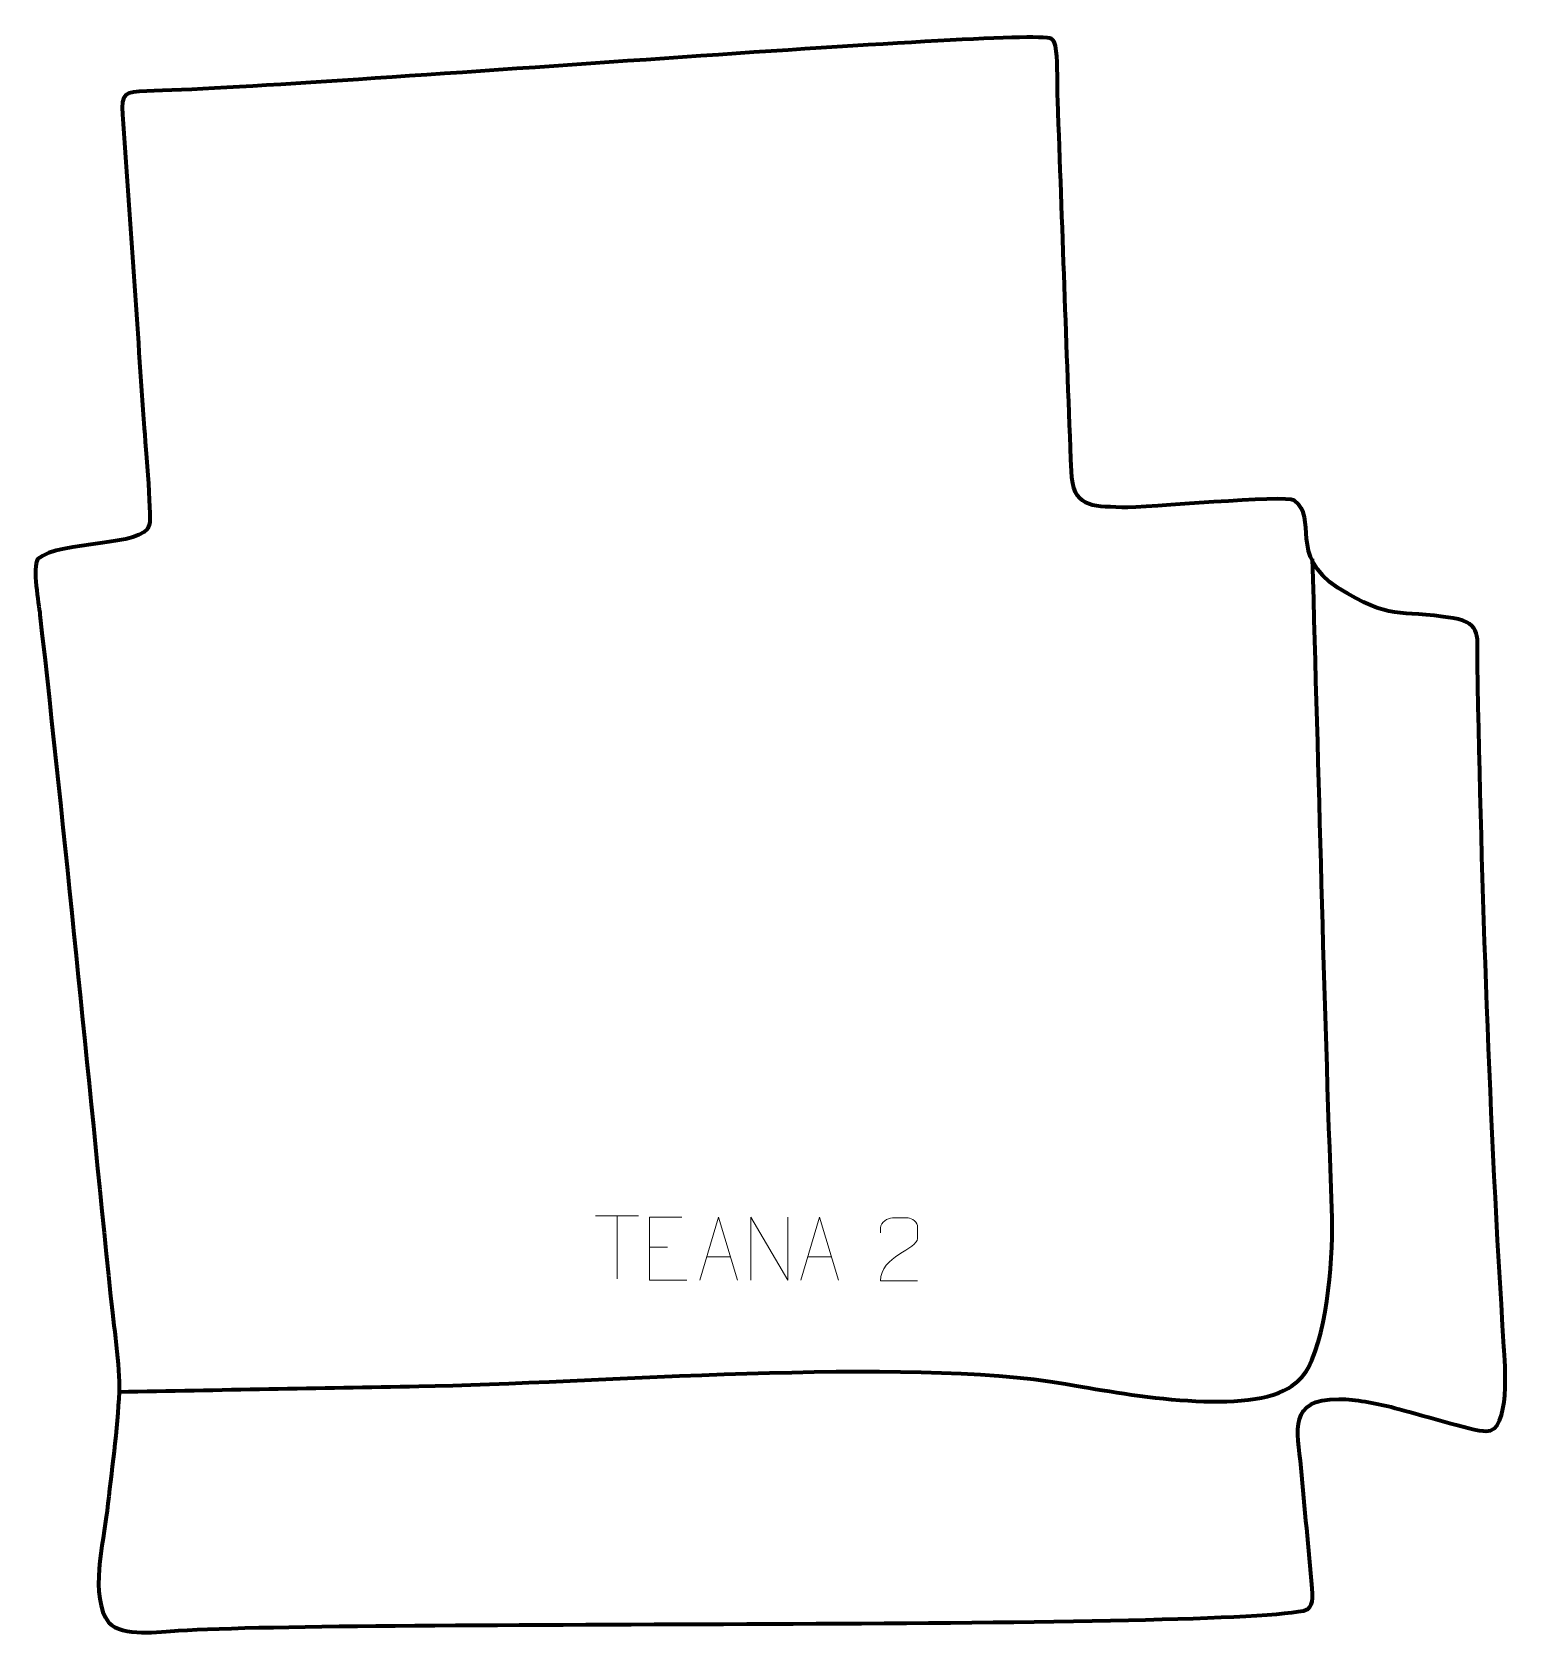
# Model space of a CAD drawing. Header units: millimetres. Extents: x -608 to -22, y 236 to 871.
import ezdxf

# ---------------------------------------------------------------- set-up
doc = ezdxf.new("R2010")
doc.units = ezdxf.units.MM
doc.header["$MEASUREMENT"] = 0
doc.layers.add('layer 2', color=7, linetype='Continuous')
doc.layers.add('layer 3', color=7, linetype='Continuous')

msp = doc.modelspace()

# ---------------------------------------------------------------- linework, layer by layer
at = {"layer": 'layer 2', "color": 140, "lineweight": 158}
msp.add_open_spline([(-573.7561, 332.7827), (-534.1986, 333.4883), (-494.6411, 334.1939), (-455.0835, 334.8995), (-455.0835, 334.8995), (-386.747, 336.1185), (-262.283, 346.8379), (-198.8623, 335.8683), (-198.8623, 335.8683), (-177.3377, 332.1454), (-129.3012, 323.0447), (-110.6165, 334.1911), (-110.6165, 334.1911), (-107.0157, 336.3392), (-105.0001, 338.4973), (-102.834, 342.0433), (-102.834, 342.0433), (-94.6713, 358.5086), (-92.7464, 386.8173), (-93.4223, 405.2068), (-93.4223, 405.2068), (-96.571, 490.8693), (-98.5397, 576.7624), (-101.0838, 662.4669)], degree=3, knots=[0, 0, 0, 0, 0.14285714, 0.14285714, 0.14285714, 0.14285714, 0.28571429, 0.28571429, 0.28571429, 0.28571429, 0.42857143, 0.42857143, 0.42857143, 0.42857143, 0.57142857, 0.57142857, 0.57142857, 0.57142857, 0.71428571, 0.71428571, 0.71428571, 0.71428571, 1, 1, 1, 1], dxfattribs=at)
at = {"layer": 'layer 2', "color": 250, "lineweight": 9}
for points in [[(-385.0432, 402.4525), (-385.0432, 402.4525), (-368.056, 402.4525), (-368.056, 402.4525)], [(-376.5494, 377.5225), (-376.5494, 377.5225), (-376.5494, 402.476), (-376.5494, 402.476)], [(-363.7177, 389.9992), (-363.7177, 389.9992), (-356.5496, 389.9992), (-356.5496, 389.9992)], [(-341.0327, 386.1748), (-341.0327, 386.1748), (-331.537, 386.1748), (-331.537, 386.1748)], [(-301.0327, 386.1748), (-301.0327, 386.1748), (-291.537, 386.1748), (-291.537, 386.1748)]]:
    msp.add_open_spline(points, degree=3, dxfattribs=at)
for points, knots in [([(-350.8438, 401.8789), (-350.8438, 401.8789), (-363.7177, 401.8789), (-363.7177, 401.8789), (-363.7177, 401.8789), (-363.7177, 401.8789), (-363.7177, 376.9253), (-363.7177, 376.9253), (-363.7177, 376.9253), (-363.7177, 376.9253), (-348.8519, 376.9253), (-348.8519, 376.9253)], [0, 0, 0, 0, 0.25, 0.25, 0.25, 0.25, 0.5, 0.5, 0.5, 0.5, 1, 1, 1, 1]), ([(-343.7553, 376.9254), (-343.7553, 376.9254), (-336.3843, 401.8789), (-336.3843, 401.8789), (-336.3843, 401.8789), (-336.3843, 401.8789), (-328.8144, 376.9254), (-328.8144, 376.9254)], [0, 0, 0, 0, 0.33333333, 0.33333333, 0.33333333, 0.33333333, 1, 1, 1, 1]), ([(-323.6122, 376.9254), (-323.6122, 376.9254), (-323.6122, 401.8789), (-323.6122, 401.8789), (-323.6122, 401.8789), (-323.6122, 401.8789), (-308.9574, 376.9254), (-308.9574, 376.9254), (-308.9574, 376.9254), (-308.9574, 376.9254), (-308.9574, 401.8789), (-308.9574, 401.8789)], [0, 0, 0, 0, 0.25, 0.25, 0.25, 0.25, 0.5, 0.5, 0.5, 0.5, 1, 1, 1, 1]), ([(-303.7553, 376.9254), (-303.7553, 376.9254), (-296.3843, 401.8789), (-296.3843, 401.8789), (-296.3843, 401.8789), (-296.3843, 401.8789), (-288.8144, 376.9254), (-288.8144, 376.9254)], [0, 0, 0, 0, 0.33333333, 0.33333333, 0.33333333, 0.33333333, 1, 1, 1, 1]), ([(-257.4726, 376.6014), (-262.387, 376.6017), (-267.3014, 376.6017), (-272.2155, 376.6014), (-272.2155, 376.6014), (-272.2155, 386.5337), (-257.5645, 389.1749), (-257.4726, 393.4852), (-257.4726, 393.4852), (-257.4729, 394.9093), (-257.4729, 396.333), (-257.4726, 397.7563), (-257.4726, 397.7563), (-257.4895, 399.8334), (-259.6123, 401.5582), (-261.2833, 401.5755), (-261.2833, 401.5755), (-263.3565, 401.5751), (-265.4294, 401.5751), (-267.5018, 401.5755), (-267.5018, 401.5755), (-269.3239, 401.592), (-272.1486, 399.7999), (-272.2155, 397.7063), (-272.2155, 397.7063), (-272.2155, 397.7063), (-272.2155, 395.6515), (-272.2155, 395.6515)], [0, 0, 0, 0, 0.125, 0.125, 0.125, 0.125, 0.25, 0.25, 0.25, 0.25, 0.375, 0.375, 0.375, 0.375, 0.5, 0.5, 0.5, 0.5, 0.625, 0.625, 0.625, 0.625, 0.75, 0.75, 0.75, 0.75, 1, 1, 1, 1])]:
    msp.add_open_spline(points, degree=3, knots=knots, dxfattribs=at)
at = {"layer": 'layer 3', "color": 242, "lineweight": 158}
msp.add_open_spline([(-69.8953, 326.7206), (-76.6233, 328.2955), (-83.7243, 329.8013), (-90.6544, 329.8605), (-90.6544, 329.8605), (-111.0182, 329.63), (-106.9549, 318.0573), (-105.5987, 302.5437), (-105.5987, 302.5437), (-104.1974, 286.6315), (-102.5717, 270.7358), (-101.1541, 254.849), (-101.1541, 254.849), (-100.6326, 249.0035), (-101.7335, 246.657), (-104.696, 246.0711), (-104.696, 246.0711), (-143.9012, 238.3172), (-480.4586, 242.5596), (-550.1952, 238.1991), (-550.1952, 238.1991), (-557.8796, 237.7186), (-572.3713, 235.6891), (-577.8363, 241.2436), (-577.8363, 241.2436), (-585.6482, 251.681), (-579.9786, 272.9592), (-578.5306, 285.6375), (-578.5306, 285.6375), (-576.8296, 300.5261), (-574.42, 318.0157), (-573.7561, 332.7827), (-573.7561, 332.7827), (-573.3206, 342.4682), (-576.074, 359.971), (-577.1487, 370.5316), (-577.1487, 370.5316), (-586.2925, 460.4447), (-595.0516, 550.5668), (-605.1127, 640.3702), (-605.1127, 640.3702), (-605.6101, 644.8099), (-608.2329, 659.1353), (-606.0332, 662.3734), (-606.0332, 662.3734), (-596.6914, 670.2528), (-564.1222, 666.8599), (-561.7972, 675.9409), (-561.7972, 675.9409), (-560.8286, 679.7242), (-563.6329, 710.9369), (-564.0911, 717.759), (-564.0911, 717.759), (-566.7947, 758.0159), (-569.6788, 798.2488), (-572.4381, 838.498), (-572.4381, 838.498), (-573.0049, 846.7649), (-571.5216, 847.4983), (-562.845, 847.703), (-562.845, 847.703), (-501.6416, 849.147), (-234.8876, 871.0727), (-206.2376, 868.8595), (-206.2376, 868.8595), (-203.2284, 868.627), (-203.0121, 866.5238), (-202.6093, 863.5081), (-202.6093, 863.5081), (-201.9513, 858.5825), (-202.1915, 849.4398), (-201.9884, 843.9395), (-201.9884, 843.9395), (-200.1836, 795.0706), (-198.5167, 746.1259), (-196.5762, 697.2712), (-196.5762, 697.2712), (-196.0016, 682.8035), (-189.0548, 683.3446), (-176.6583, 682.9135), (-176.6583, 682.9135), (-166.6966, 682.567), (-112.0208, 688.0387), (-108.1998, 685.6456), (-108.1998, 685.6456), (-98.5625, 678.3929), (-110.8051, 663.9636), (-90.9917, 651.0437), (-90.9917, 651.0437), (-69.9887, 637.8798), (-67.5682, 642.6029), (-45.3462, 639.0506), (-45.3462, 639.0506), (-33.6187, 636.7268), (-35.9647, 631.6863), (-35.7599, 620.8449), (-35.7599, 620.8449), (-34.039, 530.4492), (-30.9802, 440.7579), (-25.2434, 350.5124), (-25.2434, 350.5124), (-24.8503, 344.3279), (-22.4927, 316.8283), (-32.294, 317.1056), (-32.294, 317.1056), (-37.7816, 317.2609), (-61.0211, 324.4497), (-68.2857, 326.3178), (-68.2857, 326.3178), (-68.2857, 326.3178), (-69.8953, 326.7206), (-69.8953, 326.7206)], degree=3, knots=[0, 0, 0, 0, 0.03448276, 0.03448276, 0.03448276, 0.03448276, 0.06896552, 0.06896552, 0.06896552, 0.06896552, 0.10344828, 0.10344828, 0.10344828, 0.10344828, 0.13793103, 0.13793103, 0.13793103, 0.13793103, 0.17241379, 0.17241379, 0.17241379, 0.17241379, 0.20689655, 0.20689655, 0.20689655, 0.20689655, 0.24137931, 0.24137931, 0.24137931, 0.24137931, 0.27586207, 0.27586207, 0.27586207, 0.27586207, 0.31034483, 0.31034483, 0.31034483, 0.31034483, 0.34482759, 0.34482759, 0.34482759, 0.34482759, 0.37931034, 0.37931034, 0.37931034, 0.37931034, 0.4137931, 0.4137931, 0.4137931, 0.4137931, 0.44827586, 0.44827586, 0.44827586, 0.44827586, 0.48275862, 0.48275862, 0.48275862, 0.48275862, 0.51724138, 0.51724138, 0.51724138, 0.51724138, 0.55172414, 0.55172414, 0.55172414, 0.55172414, 0.5862069, 0.5862069, 0.5862069, 0.5862069, 0.62068966, 0.62068966, 0.62068966, 0.62068966, 0.65517241, 0.65517241, 0.65517241, 0.65517241, 0.68965517, 0.68965517, 0.68965517, 0.68965517, 0.72413793, 0.72413793, 0.72413793, 0.72413793, 0.75862069, 0.75862069, 0.75862069, 0.75862069, 0.79310345, 0.79310345, 0.79310345, 0.79310345, 0.82758621, 0.82758621, 0.82758621, 0.82758621, 0.86206897, 0.86206897, 0.86206897, 0.86206897, 0.89655172, 0.89655172, 0.89655172, 0.89655172, 0.93103448, 0.93103448, 0.93103448, 0.93103448, 1, 1, 1, 1], dxfattribs=at)

doc.saveas('drawing.dxf')
